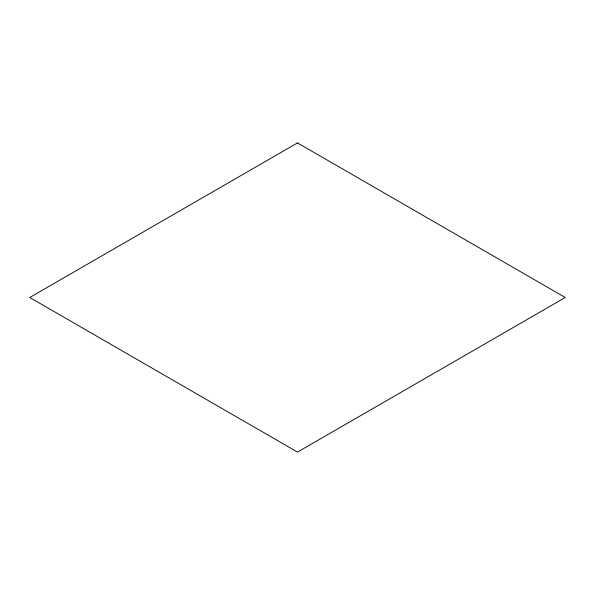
<?xml version="1.0" encoding="UTF-8"?>
<svg xmlns="http://www.w3.org/2000/svg" width="595" height="595" viewBox="0 0 595 595"><rect width="100%" height="100%" fill="white"/><g stroke="black" fill="none" stroke-linecap="round" stroke-linejoin="round"><path stroke-width="0.89" d="M297.5 142.919L29.75 297.5L297.5 452.081L565.25 297.5L297.5 142.919"/></g></svg>
